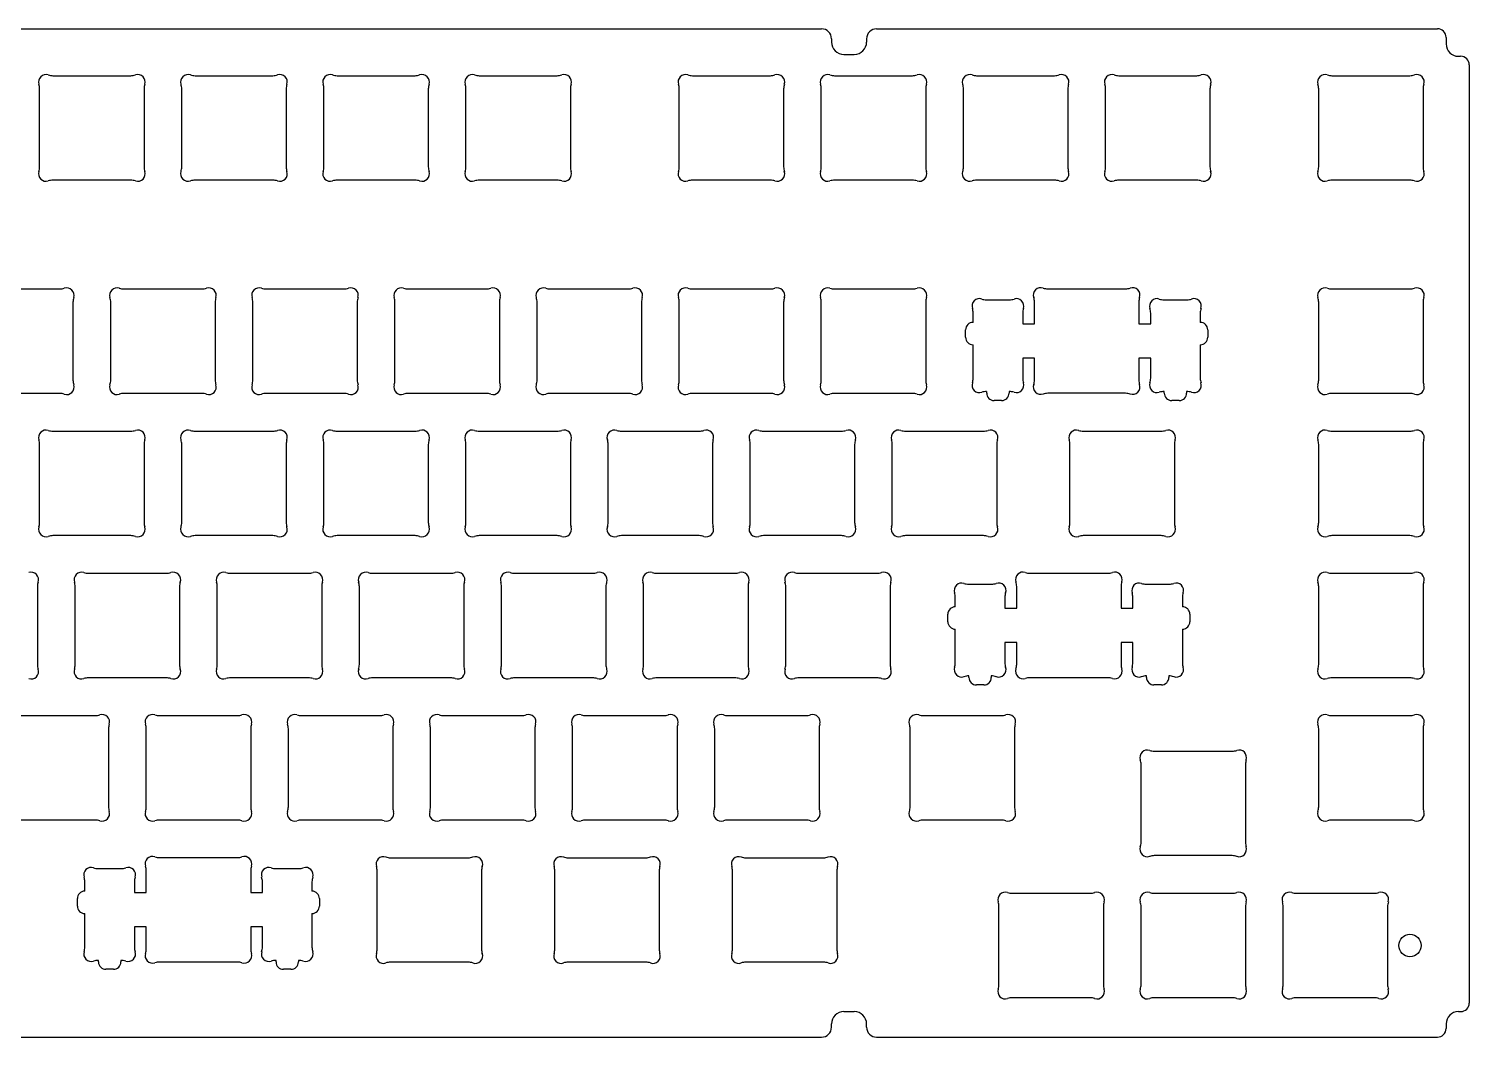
# Model space of a CAD drawing. Extents: x 0 to 322, y 0 to 135.
# Drawn here: x 128.6 to 321.6, y 0 to 135.1 of the extents above; entities that cross this region are included whole.
import ezdxf

# ---------------------------------------------------------------- set-up
doc = ezdxf.new("R2010")
doc.units = 0
doc.header["$MEASUREMENT"] = 0

msp = doc.modelspace()

# ---------------------------------------------------------------- linework, layer by layer
at = {"linetype": 'Continuous'}
for p, q in [((87.3, 135.09), (234.8, 135.09)), ((236.15, 133.74), (236.15, 133.31)), ((240.85, 133.74), (240.85, 133.31)), ((318.53, 133.94), (318.53, 133.06)), ((237.8, 131.66), (239.2, 131.66)), ((320.18, 131.41), (320.48, 131.41)), ((237.8, 3.42), (239.2, 3.42)), ((320.18, 3.42), (320.48, 3.42)), ((236.15, 1.35), (236.15, 1.77)), ((240.85, 1.35), (240.85, 1.77)), ((318.53, 1.77), (318.53, 1.15)), ((87.3, 0), (234.8, 0))]:
    msp.add_line(p, q, dxfattribs=at)
for p, q in [((242.2, 135.09), (317.38, 135.09)), ((321.63, 130.26), (321.63, 4.57)), ((131.78, 128.81), (142.22, 128.81)), ((150.83, 128.81), (161.27, 128.81)), ((169.88, 128.81), (180.32, 128.81)), ((188.93, 128.81), (199.37, 128.81)), ((217.5, 128.81), (227.95, 128.81)), ((236.55, 128.81), (247, 128.81)), ((255.6, 128.81), (266.05, 128.81)), ((274.65, 128.81), (285.1, 128.81)), ((303.23, 128.81), (313.67, 128.81)), ((130, 116.59), (130, 127.03)), ((144, 127.03), (144, 116.59)), ((149.05, 116.59), (149.05, 127.03)), ((163.05, 127.03), (163.05, 116.59)), ((168.1, 116.59), (168.1, 127.03)), ((182.1, 127.03), (182.1, 116.59)), ((187.15, 116.59), (187.15, 127.03)), ((201.15, 127.03), (201.15, 116.59)), ((215.73, 116.59), (215.73, 127.03)), ((229.73, 127.03), (229.73, 116.59)), ((234.78, 116.59), (234.78, 127.03)), ((248.78, 127.03), (248.78, 116.59)), ((253.83, 116.59), (253.83, 127.03)), ((267.83, 127.03), (267.83, 116.59)), ((272.88, 116.59), (272.88, 127.03)), ((286.88, 127.03), (286.88, 116.59)), ((301.45, 116.59), (301.45, 127.03)), ((315.45, 127.03), (315.45, 116.59)), ((142.22, 114.81), (131.78, 114.81)), ((161.27, 114.81), (150.83, 114.81)), ((180.32, 114.81), (169.88, 114.81)), ((199.37, 114.81), (188.93, 114.81)), ((227.95, 114.81), (217.5, 114.81)), ((247, 114.81), (236.55, 114.81)), ((266.05, 114.81), (255.6, 114.81)), ((285.1, 114.81), (274.65, 114.81)), ((313.67, 114.81), (303.23, 114.81)), ((122.25, 100.24), (132.69, 100.24)), ((141.3, 100.24), (151.75, 100.24)), ((160.35, 100.24), (170.8, 100.24)), ((179.4, 100.24), (189.85, 100.24)), ((198.45, 100.24), (208.9, 100.24)), ((217.5, 100.24), (227.95, 100.24)), ((236.55, 100.24), (247, 100.24)), ((256.9, 98.79), (260, 98.79)), ((263.35, 95.56), (263.35, 98.48)), ((265.13, 100.26), (275.57, 100.26)), ((277.35, 98.48), (277.35, 95.56)), ((280.7, 98.79), (283.8, 98.79)), ((303.23, 100.24), (313.67, 100.24)), ((134.47, 98.46), (134.47, 88.02)), ((139.53, 88.02), (139.53, 98.46)), ((153.53, 98.46), (153.53, 88.02)), ((158.58, 88.02), (158.58, 98.46)), ((172.58, 98.46), (172.58, 88.02)), ((177.63, 88.02), (177.63, 98.46)), ((191.63, 98.46), (191.63, 88.02)), ((196.68, 88.02), (196.68, 98.46)), ((210.68, 98.46), (210.68, 88.02)), ((215.73, 88.02), (215.73, 98.46)), ((229.73, 98.46), (229.73, 88.02)), ((234.78, 88.02), (234.78, 98.46)), ((248.78, 98.46), (248.78, 88.02)), ((255.13, 95.76), (255.13, 97.01)), ((261.78, 97.01), (261.78, 95.56)), ((278.93, 95.56), (278.93, 97.01)), ((285.58, 97.01), (285.58, 95.76)), ((301.45, 88.02), (301.45, 98.46)), ((315.45, 98.46), (315.45, 88.02)), ((254.13, 93.76), (254.13, 94.76)), ((261.78, 95.56), (263.35, 95.56)), ((277.35, 95.56), (278.93, 95.56)), ((286.58, 94.76), (286.58, 93.76)), ((255.13, 88.27), (255.13, 92.76)), ((285.58, 92.76), (285.58, 88.27)), ((263.35, 90.96), (261.78, 90.96)), ((261.78, 90.96), (261.78, 88.27)), ((263.35, 88.04), (263.35, 90.96)), ((277.35, 90.96), (277.35, 88.04)), ((278.93, 90.96), (277.35, 90.96)), ((278.93, 88.27), (278.93, 90.96)), ((132.69, 86.24), (122.25, 86.24)), ((151.75, 86.24), (141.3, 86.24)), ((170.8, 86.24), (160.35, 86.24)), ((189.85, 86.24), (179.4, 86.24)), ((208.9, 86.24), (198.45, 86.24)), ((227.95, 86.24), (217.5, 86.24)), ((247, 86.24), (236.55, 86.24)), ((256.95, 86.29), (256.95, 86.49)), ((258.95, 85.29), (257.95, 85.29)), ((259.95, 86.49), (259.95, 86.29)), ((275.57, 86.26), (265.13, 86.26)), ((280.75, 86.29), (280.75, 86.49)), ((282.75, 85.29), (281.75, 85.29)), ((283.75, 86.49), (283.75, 86.29)), ((313.67, 86.24), (303.23, 86.24)), ((131.78, 81.19), (142.22, 81.19)), ((150.83, 81.19), (161.27, 81.19)), ((169.88, 81.19), (180.32, 81.19)), ((188.93, 81.19), (199.37, 81.19)), ((207.98, 81.19), (218.42, 81.19)), ((227.03, 81.19), (237.47, 81.19)), ((246.08, 81.19), (256.52, 81.19)), ((269.89, 81.19), (280.33, 81.19)), ((303.23, 81.19), (313.67, 81.19)), ((130, 68.97), (130, 79.41)), ((144, 79.41), (144, 68.97)), ((149.05, 68.97), (149.05, 79.41)), ((163.05, 79.41), (163.05, 68.97)), ((168.1, 68.97), (168.1, 79.41)), ((182.1, 79.41), (182.1, 68.97)), ((187.15, 68.97), (187.15, 79.41)), ((201.15, 79.41), (201.15, 68.97)), ((206.2, 68.97), (206.2, 79.41)), ((220.2, 79.41), (220.2, 68.97)), ((225.25, 68.97), (225.25, 79.41)), ((239.25, 79.41), (239.25, 68.97)), ((244.3, 68.97), (244.3, 79.41)), ((258.3, 79.41), (258.3, 68.97)), ((268.11, 68.97), (268.11, 79.41)), ((282.11, 79.41), (282.11, 68.97)), ((301.45, 68.97), (301.45, 79.41)), ((315.45, 79.41), (315.45, 68.97)), ((142.22, 67.19), (131.78, 67.19)), ((161.27, 67.19), (150.83, 67.19)), ((180.32, 67.19), (169.88, 67.19)), ((199.37, 67.19), (188.93, 67.19)), ((218.42, 67.19), (207.98, 67.19)), ((237.47, 67.19), (227.03, 67.19)), ((256.52, 67.19), (246.08, 67.19)), ((280.33, 67.19), (269.89, 67.19)), ((313.67, 67.19), (303.23, 67.19)), ((136.54, 62.14), (146.98, 62.14)), ((155.59, 62.14), (166.03, 62.14)), ((174.64, 62.14), (185.08, 62.14)), ((193.69, 62.14), (204.13, 62.14)), ((212.74, 62.14), (223.18, 62.14)), ((231.79, 62.14), (242.23, 62.14)), ((262.75, 62.16), (273.19, 62.16)), ((303.23, 62.14), (313.67, 62.14)), ((129.71, 60.36), (129.71, 49.92)), ((134.76, 49.92), (134.76, 60.36)), ((148.76, 60.36), (148.76, 49.92)), ((153.81, 49.92), (153.81, 60.36)), ((167.81, 60.36), (167.81, 49.92)), ((172.86, 49.92), (172.86, 60.36)), ((186.86, 60.36), (186.86, 49.92)), ((191.91, 49.92), (191.91, 60.36)), ((205.91, 60.36), (205.91, 49.92)), ((210.96, 49.92), (210.96, 60.36)), ((224.96, 60.36), (224.96, 49.92)), ((230.01, 49.92), (230.01, 60.36)), ((244.01, 60.36), (244.01, 49.92)), ((254.52, 60.69), (257.61, 60.69)), ((260.97, 57.46), (260.97, 60.38)), ((274.97, 60.38), (274.97, 57.46)), ((278.32, 60.69), (281.41, 60.69)), ((301.45, 49.92), (301.45, 60.36)), ((315.45, 60.36), (315.45, 49.92)), ((252.74, 57.66), (252.74, 58.91)), ((259.39, 58.91), (259.39, 57.46)), ((276.54, 57.46), (276.54, 58.91)), ((283.19, 58.91), (283.19, 57.66)), ((251.74, 55.66), (251.74, 56.66)), ((259.39, 57.46), (260.97, 57.46)), ((274.97, 57.46), (276.54, 57.46)), ((284.19, 56.66), (284.19, 55.66)), ((252.74, 50.17), (252.74, 54.66)), ((283.19, 54.66), (283.19, 50.17)), ((260.97, 52.86), (259.39, 52.86)), ((259.39, 52.86), (259.39, 50.17)), ((260.97, 49.94), (260.97, 52.86)), ((274.97, 52.86), (274.97, 49.94)), ((276.54, 52.86), (274.97, 52.86)), ((276.54, 50.17), (276.54, 52.86)), ((254.57, 48.19), (254.57, 48.39)), ((257.57, 48.39), (257.57, 48.19)), ((278.37, 48.19), (278.37, 48.39)), ((281.37, 48.39), (281.37, 48.19)), ((146.98, 48.14), (136.54, 48.14)), ((166.03, 48.14), (155.59, 48.14)), ((185.08, 48.14), (174.64, 48.14)), ((204.13, 48.14), (193.69, 48.14)), ((223.18, 48.14), (212.74, 48.14)), ((242.23, 48.14), (231.79, 48.14)), ((256.57, 47.19), (255.57, 47.19)), ((273.19, 48.16), (262.75, 48.16)), ((280.37, 47.19), (279.37, 47.19)), ((313.67, 48.14), (303.23, 48.14)), ((127.02, 43.09), (137.46, 43.09)), ((146.07, 43.09), (156.51, 43.09)), ((165.12, 43.09), (175.56, 43.09)), ((184.17, 43.09), (194.61, 43.09)), ((203.22, 43.09), (213.66, 43.09)), ((222.27, 43.09), (232.71, 43.09)), ((248.46, 43.09), (258.9, 43.09)), ((303.23, 43.09), (313.67, 43.09)), ((139.24, 41.31), (139.24, 30.87)), ((144.29, 30.87), (144.29, 41.31)), ((158.29, 41.31), (158.29, 30.87)), ((163.34, 30.87), (163.34, 41.31)), ((177.34, 41.31), (177.34, 30.87)), ((182.39, 30.87), (182.39, 41.31)), ((196.39, 41.31), (196.39, 30.87)), ((201.44, 30.87), (201.44, 41.31)), ((215.44, 41.31), (215.44, 30.87)), ((220.49, 30.87), (220.49, 41.31)), ((234.49, 41.31), (234.49, 30.87)), ((246.68, 30.87), (246.68, 41.31)), ((260.68, 41.31), (260.68, 30.87)), ((301.45, 30.87), (301.45, 41.31)), ((315.45, 41.31), (315.45, 30.87)), ((279.42, 38.32), (289.86, 38.32)), ((277.64, 26.1), (277.64, 36.55)), ((291.64, 36.55), (291.64, 26.1)), ((137.46, 29.09), (127.02, 29.09)), ((156.51, 29.09), (146.07, 29.09)), ((175.56, 29.09), (165.12, 29.09)), ((194.61, 29.09), (184.17, 29.09)), ((213.66, 29.09), (203.22, 29.09)), ((232.71, 29.09), (222.27, 29.09)), ((258.9, 29.09), (248.46, 29.09)), ((313.67, 29.09), (303.23, 29.09)), ((146.07, 24.06), (156.51, 24.06)), ((177.02, 24.04), (187.46, 24.04)), ((200.83, 24.04), (211.27, 24.04)), ((224.65, 24.04), (235.09, 24.04)), ((289.86, 24.32), (279.42, 24.32)), ((137.84, 22.59), (140.93, 22.59)), ((144.29, 19.36), (144.29, 22.28)), ((158.29, 22.28), (158.29, 19.36)), ((161.64, 22.59), (164.73, 22.59)), ((175.24, 11.82), (175.24, 22.26)), ((189.24, 22.26), (189.24, 11.82)), ((199.05, 11.82), (199.05, 22.26)), ((213.05, 22.26), (213.05, 11.82)), ((222.87, 11.82), (222.87, 22.26)), ((236.87, 22.26), (236.87, 11.82)), ((136.06, 19.56), (136.06, 20.81)), ((142.71, 20.81), (142.71, 19.36)), ((142.71, 19.36), (144.29, 19.36)), ((158.29, 19.36), (159.86, 19.36)), ((159.86, 19.36), (159.86, 20.81)), ((166.51, 20.81), (166.51, 19.56)), ((135.06, 17.56), (135.06, 18.56)), ((167.51, 18.56), (167.51, 17.56)), ((258.59, 7.05), (258.59, 17.5)), ((260.37, 19.28), (270.81, 19.28)), ((272.59, 17.5), (272.59, 7.05)), ((277.64, 7.05), (277.64, 17.5)), ((279.42, 19.28), (289.86, 19.28)), ((291.64, 17.5), (291.64, 7.05)), ((296.69, 7.05), (296.69, 17.5)), ((298.47, 19.28), (308.91, 19.28)), ((310.69, 17.5), (310.69, 7.05)), ((136.06, 12.07), (136.06, 16.56)), ((166.51, 16.56), (166.51, 12.07)), ((144.29, 14.76), (142.71, 14.76)), ((142.71, 14.76), (142.71, 12.07)), ((144.29, 11.84), (144.29, 14.76)), ((158.29, 14.76), (158.29, 11.84)), ((159.86, 14.76), (158.29, 14.76)), ((159.86, 12.07), (159.86, 14.76)), ((137.89, 10.09), (137.89, 10.29)), ((140.89, 10.29), (140.89, 10.09)), ((156.51, 10.06), (146.07, 10.06)), ((161.69, 10.09), (161.69, 10.29)), ((164.69, 10.29), (164.69, 10.09)), ((187.46, 10.04), (177.02, 10.04)), ((211.27, 10.04), (200.83, 10.04)), ((235.09, 10.04), (224.65, 10.04)), ((139.89, 9.09), (138.89, 9.09)), ((163.69, 9.09), (162.69, 9.09)), ((270.81, 5.28), (260.37, 5.28)), ((289.86, 5.28), (279.42, 5.28)), ((308.91, 5.28), (298.47, 5.28)), ((242.2, 0), (317.38, 0))]:
    msp.add_line(p, q)
msp.add_circle((313.69, 12.28), 1.5, dxfattribs=at)
for centre, radius, start, end in [((234.8, 133.74), 1.35, 360, 90), ((237.8, 133.31), 1.65, 180, 270), ((239.2, 133.31), 1.65, 270, 0), ((242.2, 133.74), 1.35, 90, 180), ((317.38, 133.94), 1.15, 0, 90), ((320.18, 133.06), 1.65, 180, 270), ((320.48, 130.26), 1.15, 0, 90), ((320.48, 4.57), 1.15, 270, 0), ((237.8, 1.77), 1.65, 90, 180), ((239.2, 1.77), 1.65, 360, 90), ((320.18, 1.77), 1.65, 90, 180), ((234.8, 1.35), 1.35, 270, 0), ((242.2, 1.35), 1.35, 180, 270), ((317.38, 1.15), 1.15, 270, 360)]:
    msp.add_arc(centre, radius, start, end, dxfattribs=at)
for centre, radius, start, end in [((130.85, 127.96), 1, 72.0237, 197.9763), ((128, 127.03), 2, 0, 17.9763), ((131.78, 130.81), 2, 252.0237, 270), ((142.22, 130.81), 2, 270, 287.9763), ((143.15, 127.96), 1, 342.0237, 107.9763), ((146, 127.03), 2, 162.0237, 180), ((149.9, 127.96), 1, 72.0237, 197.9763), ((147.05, 127.03), 2, 0, 17.9763), ((150.83, 130.81), 2, 252.0237, 270), ((161.27, 130.81), 2, 270, 287.9763), ((162.2, 127.96), 1, 342.0237, 107.9763), ((165.05, 127.03), 2, 162.0237, 180), ((168.95, 127.96), 1, 72.0237, 197.9763), ((166.1, 127.03), 2, 0, 17.9763), ((169.88, 130.81), 2, 252.0237, 270), ((180.32, 130.81), 2, 270, 287.9763), ((181.25, 127.96), 1, 342.0237, 107.9763), ((184.1, 127.03), 2, 162.0237, 180), ((188, 127.96), 1, 72.0237, 197.9763), ((185.15, 127.03), 2, 0, 17.9763), ((188.93, 130.81), 2, 252.0237, 270), ((199.37, 130.81), 2, 270, 287.9763), ((200.3, 127.96), 1, 342.0237, 107.9763), ((203.15, 127.03), 2, 162.0237, 180), ((216.58, 127.96), 1, 72.0237, 197.9763), ((213.73, 127.03), 2, 0, 17.9763), ((217.5, 130.81), 2, 252.0237, 270), ((227.95, 130.81), 2, 270, 287.9763), ((228.87, 127.96), 1, 342.0237, 107.9763), ((231.73, 127.03), 2, 162.0237, 180), ((235.63, 127.96), 1, 72.0237, 197.9763), ((232.78, 127.03), 2, 0, 17.9763), ((236.55, 130.81), 2, 252.0237, 270), ((247, 130.81), 2, 270, 287.9763), ((247.92, 127.96), 1, 342.0237, 107.9763), ((250.78, 127.03), 2, 162.0237, 180), ((254.68, 127.96), 1, 72.0237, 197.9763), ((251.83, 127.03), 2, 0, 17.9763), ((255.6, 130.81), 2, 252.0237, 270), ((266.05, 130.81), 2, 270, 287.9763), ((266.97, 127.96), 1, 342.0237, 107.9763), ((269.83, 127.03), 2, 162.0237, 180), ((273.73, 127.96), 1, 72.0237, 197.9763), ((270.88, 127.03), 2, 0, 17.9763), ((274.65, 130.81), 2, 252.0237, 270), ((285.1, 130.81), 2, 270, 287.9763), ((286.02, 127.96), 1, 342.0237, 107.9763), ((288.88, 127.03), 2, 162.0237, 180), ((302.3, 127.96), 1, 72.0237, 197.9763), ((299.45, 127.03), 2, 0, 17.9763), ((303.23, 130.81), 2, 252.0237, 270), ((313.67, 130.81), 2, 270, 287.9763), ((314.6, 127.96), 1, 342.0237, 107.9763), ((317.45, 127.03), 2, 162.0237, 180), ((130.85, 115.67), 1, 162.0237, 287.9763), ((128, 116.59), 2, 342.0237, 360), ((143.15, 115.67), 1, 252.0237, 17.9763), ((146, 116.59), 2, 180, 197.9763), ((149.9, 115.67), 1, 162.0237, 287.9763), ((147.05, 116.59), 2, 342.0237, 360), ((162.2, 115.67), 1, 252.0237, 17.9763), ((165.05, 116.59), 2, 180, 197.9763), ((168.95, 115.67), 1, 162.0237, 287.9763), ((166.1, 116.59), 2, 342.0237, 360), ((181.25, 115.67), 1, 252.0237, 17.9763), ((184.1, 116.59), 2, 180, 197.9763), ((188, 115.67), 1, 162.0237, 287.9763), ((185.15, 116.59), 2, 342.0237, 360), ((200.3, 115.67), 1, 252.0237, 17.9763), ((203.15, 116.59), 2, 180, 197.9763), ((216.58, 115.67), 1, 162.0237, 287.9763), ((213.73, 116.59), 2, 342.0237, 360), ((228.87, 115.67), 1, 252.0237, 17.9763), ((231.73, 116.59), 2, 180, 197.9763), ((235.63, 115.67), 1, 162.0237, 287.9763), ((232.78, 116.59), 2, 342.0237, 360), ((247.92, 115.67), 1, 252.0237, 17.9763), ((250.78, 116.59), 2, 180, 197.9763), ((254.68, 115.67), 1, 162.0237, 287.9763), ((251.83, 116.59), 2, 342.0237, 360), ((266.97, 115.67), 1, 252.0237, 17.9763), ((269.83, 116.59), 2, 180, 197.9763), ((273.73, 115.67), 1, 162.0237, 287.9763), ((270.88, 116.59), 2, 342.0237, 360), ((286.02, 115.67), 1, 252.0237, 17.9763), ((288.88, 116.59), 2, 180, 197.9763), ((302.3, 115.67), 1, 162.0237, 287.9763), ((299.45, 116.59), 2, 342.0237, 360), ((314.6, 115.67), 1, 252.0237, 17.9763), ((317.45, 116.59), 2, 180, 197.9763), ((131.78, 112.81), 2, 90, 107.9763), ((142.22, 112.81), 2, 72.0237, 90), ((150.83, 112.81), 2, 90, 107.9763), ((161.27, 112.81), 2, 72.0237, 90), ((169.88, 112.81), 2, 90, 107.9763), ((180.32, 112.81), 2, 72.0237, 90), ((188.93, 112.81), 2, 90, 107.9763), ((199.37, 112.81), 2, 72.0237, 90), ((217.5, 112.81), 2, 90, 107.9763), ((227.95, 112.81), 2, 72.0237, 90), ((236.55, 112.81), 2, 90, 107.9763), ((247, 112.81), 2, 72.0237, 90), ((255.6, 112.81), 2, 90, 107.9763), ((266.05, 112.81), 2, 72.0237, 90), ((274.65, 112.81), 2, 90, 107.9763), ((285.1, 112.81), 2, 72.0237, 90), ((303.23, 112.81), 2, 90, 107.9763), ((313.67, 112.81), 2, 72.0237, 90), ((264.2, 99.41), 1, 72.0237, 197.9763), ((276.5, 99.41), 1, 342.0237, 107.9763), ((132.69, 102.24), 2, 270, 287.9763), ((133.62, 99.38), 1, 342.0237, 107.9763), ((136.47, 98.46), 2, 162.0237, 180), ((140.38, 99.38), 1, 72.0237, 197.9763), ((137.53, 98.46), 2, 0, 17.9763), ((141.3, 102.24), 2, 252.0237, 270), ((151.75, 102.24), 2, 270, 287.9763), ((152.67, 99.38), 1, 342.0237, 107.9763), ((155.53, 98.46), 2, 162.0237, 180), ((159.43, 99.38), 1, 72.0237, 197.9763), ((156.58, 98.46), 2, 0, 17.9763), ((160.35, 102.24), 2, 252.0237, 270), ((170.8, 102.24), 2, 270, 287.9763), ((171.72, 99.38), 1, 342.0237, 107.9763), ((174.58, 98.46), 2, 162.0237, 180), ((178.48, 99.38), 1, 72.0237, 197.9763), ((175.63, 98.46), 2, 0, 17.9763), ((179.4, 102.24), 2, 252.0237, 270), ((189.85, 102.24), 2, 270, 287.9763), ((190.77, 99.38), 1, 342.0237, 107.9763), ((193.63, 98.46), 2, 162.0237, 180), ((197.53, 99.38), 1, 72.0237, 197.9763), ((194.68, 98.46), 2, 0, 17.9763), ((198.45, 102.24), 2, 252.0237, 270), ((208.9, 102.24), 2, 270, 287.9763), ((209.82, 99.38), 1, 342.0237, 107.9763), ((212.68, 98.46), 2, 162.0237, 180), ((216.58, 99.38), 1, 72.0237, 197.9763), ((213.73, 98.46), 2, 0, 17.9763), ((217.5, 102.24), 2, 252.0237, 270), ((227.95, 102.24), 2, 270, 287.9763), ((228.87, 99.38), 1, 342.0237, 107.9763), ((231.73, 98.46), 2, 162.0237, 180), ((235.63, 99.38), 1, 72.0237, 197.9763), ((232.78, 98.46), 2, 0, 17.9763), ((236.55, 102.24), 2, 252.0237, 270), ((247, 102.24), 2, 270, 287.9763), ((247.92, 99.38), 1, 342.0237, 107.9763), ((250.78, 98.46), 2, 162.0237, 180), ((255.98, 97.94), 1, 72.0237, 197.9763), ((256.9, 100.79), 2, 252.0237, 270), ((260, 100.79), 2, 270, 287.9763), ((260.92, 97.94), 1, 342.0237, 107.9763), ((261.35, 98.48), 2, 0, 17.9763), ((265.13, 102.26), 2, 252.0237, 270), ((275.57, 102.26), 2, 270, 287.9763), ((279.35, 98.48), 2, 162.0237, 180), ((279.78, 97.94), 1, 72.0237, 197.9763), ((280.7, 100.79), 2, 252.0237, 270), ((283.8, 100.79), 2, 270, 287.9763), ((284.72, 97.94), 1, 342.0237, 107.9763), ((302.3, 99.38), 1, 72.0237, 197.9763), ((299.45, 98.46), 2, 0, 17.9763), ((303.23, 102.24), 2, 252.0237, 270), ((313.67, 102.24), 2, 270, 287.9763), ((314.6, 99.38), 1, 342.0237, 107.9763), ((317.45, 98.46), 2, 162.0237, 180), ((253.13, 97.01), 2, 360, 17.9763), ((263.78, 97.01), 2, 162.0237, 180), ((276.93, 97.01), 2, 0, 17.9763), ((287.58, 97.01), 2, 162.0237, 180), ((255.13, 94.76), 1, 90, 180), ((285.58, 94.76), 1, 0, 90), ((255.13, 93.76), 1, 180, 270), ((285.58, 93.76), 1, 270, 0), ((133.62, 87.09), 1, 252.0237, 17.9763), ((136.47, 88.02), 2, 180, 197.9763), ((140.38, 87.09), 1, 162.0237, 287.9763), ((137.53, 88.02), 2, 342.0237, 360), ((152.67, 87.09), 1, 252.0237, 17.9763), ((155.53, 88.02), 2, 180, 197.9763), ((159.43, 87.09), 1, 162.0237, 287.9763), ((156.58, 88.02), 2, 342.0237, 360), ((171.72, 87.09), 1, 252.0237, 17.9763), ((174.58, 88.02), 2, 180, 197.9763), ((178.48, 87.09), 1, 162.0237, 287.9763), ((175.63, 88.02), 2, 342.0237, 360), ((190.77, 87.09), 1, 252.0237, 17.9763), ((193.63, 88.02), 2, 180, 197.9763), ((197.53, 87.09), 1, 162.0237, 287.9763), ((194.68, 88.02), 2, 342.0237, 360), ((209.82, 87.09), 1, 252.0237, 17.9763), ((212.68, 88.02), 2, 180, 197.9763), ((216.58, 87.09), 1, 162.0237, 287.9763), ((213.73, 88.02), 2, 342.0237, 360), ((228.87, 87.09), 1, 252.0237, 17.9763), ((231.73, 88.02), 2, 180, 197.9763), ((235.63, 87.09), 1, 162.0237, 287.9763), ((232.78, 88.02), 2, 342.0237, 360), ((247.92, 87.09), 1, 252.0237, 17.9763), ((250.78, 88.02), 2, 180, 197.9763), ((255.98, 87.35), 1, 162.0237, 287.9763), ((253.13, 88.27), 2, 342.0237, 0), ((260.92, 87.35), 1, 252.0237, 17.9763), ((263.78, 88.27), 2, 180, 197.9763), ((264.2, 87.12), 1, 162.0237, 287.9763), ((261.35, 88.04), 2, 342.0237, 360), ((276.5, 87.12), 1, 252.0237, 17.9763), ((279.35, 88.04), 2, 180, 197.9763), ((279.78, 87.35), 1, 162.0237, 287.9763), ((276.93, 88.27), 2, 342.0237, 0), ((284.72, 87.35), 1, 252.0237, 17.9763), ((287.58, 88.27), 2, 180, 197.9763), ((302.3, 87.09), 1, 162.0237, 287.9763), ((299.45, 88.02), 2, 342.0237, 360), ((314.6, 87.09), 1, 252.0237, 17.9763), ((317.45, 88.02), 2, 180, 197.9763), ((132.69, 84.24), 2, 72.0237, 90), ((141.3, 84.24), 2, 90, 107.9763), ((151.75, 84.24), 2, 72.0237, 90), ((160.35, 84.24), 2, 90, 107.9763), ((170.8, 84.24), 2, 72.0237, 90), ((179.4, 84.24), 2, 90, 107.9763), ((189.85, 84.24), 2, 72.0237, 90), ((198.45, 84.24), 2, 90, 107.9763), ((208.9, 84.24), 2, 72.0237, 90), ((217.5, 84.24), 2, 90, 107.9763), ((227.95, 84.24), 2, 72.0237, 90), ((236.55, 84.24), 2, 90, 107.9763), ((247, 84.24), 2, 72.0237, 90), ((256.9, 84.49), 2, 88.6942, 107.9763), ((257.95, 86.29), 1, 180, 270), ((258.95, 86.29), 1, 270, 0), ((260, 84.49), 2, 72.0237, 91.3058), ((265.13, 84.26), 2, 90, 107.9763), ((275.57, 84.26), 2, 72.0237, 90), ((280.7, 84.49), 2, 88.6942, 107.9763), ((281.75, 86.29), 1, 180, 270), ((282.75, 86.29), 1, 270, 360), ((283.8, 84.49), 2, 72.0237, 91.3058), ((303.23, 84.24), 2, 90, 107.9763), ((313.67, 84.24), 2, 72.0237, 90), ((130.85, 80.33), 1, 72.0237, 197.9763), ((131.78, 83.19), 2, 252.0237, 270), ((142.22, 83.19), 2, 270, 287.9763), ((143.15, 80.33), 1, 342.0237, 107.9763), ((149.9, 80.33), 1, 72.0237, 197.9763), ((150.83, 83.19), 2, 252.0237, 270), ((161.27, 83.19), 2, 270, 287.9763), ((162.2, 80.33), 1, 342.0237, 107.9763), ((168.95, 80.33), 1, 72.0237, 197.9763), ((169.88, 83.19), 2, 252.0237, 270), ((180.32, 83.19), 2, 270, 287.9763), ((181.25, 80.33), 1, 342.0237, 107.9763), ((188, 80.33), 1, 72.0237, 197.9763), ((188.93, 83.19), 2, 252.0237, 270), ((199.37, 83.19), 2, 270, 287.9763), ((200.3, 80.33), 1, 342.0237, 107.9763), ((207.05, 80.33), 1, 72.0237, 197.9763), ((207.98, 83.19), 2, 252.0237, 270), ((218.42, 83.19), 2, 270, 287.9763), ((219.35, 80.33), 1, 342.0237, 107.9763), ((226.1, 80.33), 1, 72.0237, 197.9763), ((227.03, 83.19), 2, 252.0237, 270), ((237.47, 83.19), 2, 270, 287.9763), ((238.4, 80.33), 1, 342.0237, 107.9763), ((245.15, 80.33), 1, 72.0237, 197.9763), ((246.08, 83.19), 2, 252.0237, 270), ((256.52, 83.19), 2, 270, 287.9763), ((257.45, 80.33), 1, 342.0237, 107.9763), ((268.97, 80.33), 1, 72.0237, 197.9763), ((269.89, 83.19), 2, 252.0237, 270), ((280.33, 83.19), 2, 270, 287.9763), ((281.26, 80.33), 1, 342.0237, 107.9763), ((302.3, 80.33), 1, 72.0237, 197.9763), ((303.23, 83.19), 2, 252.0237, 270), ((313.67, 83.19), 2, 270, 287.9763), ((314.6, 80.33), 1, 342.0237, 107.9763), ((128, 79.41), 2, 0, 17.9763), ((146, 79.41), 2, 162.0237, 180), ((147.05, 79.41), 2, 0, 17.9763), ((165.05, 79.41), 2, 162.0237, 180), ((166.1, 79.41), 2, 0, 17.9763), ((184.1, 79.41), 2, 162.0237, 180), ((185.15, 79.41), 2, 0, 17.9763), ((203.15, 79.41), 2, 162.0237, 180), ((204.2, 79.41), 2, 0, 17.9763), ((222.2, 79.41), 2, 162.0237, 180), ((223.25, 79.41), 2, 0, 17.9763), ((241.25, 79.41), 2, 162.0237, 180), ((242.3, 79.41), 2, 0, 17.9763), ((260.3, 79.41), 2, 162.0237, 180), ((266.11, 79.41), 2, 0, 17.9763), ((284.11, 79.41), 2, 162.0237, 180), ((299.45, 79.41), 2, 0, 17.9763), ((317.45, 79.41), 2, 162.0237, 180), ((130.85, 68.04), 1, 162.0237, 287.9763), ((128, 68.97), 2, 342.0237, 360), ((143.15, 68.04), 1, 252.0237, 17.9763), ((146, 68.97), 2, 180, 197.9763), ((149.9, 68.04), 1, 162.0237, 287.9763), ((147.05, 68.97), 2, 342.0237, 360), ((162.2, 68.04), 1, 252.0237, 17.9763), ((165.05, 68.97), 2, 180, 197.9763), ((168.95, 68.04), 1, 162.0237, 287.9763), ((166.1, 68.97), 2, 342.0237, 360), ((181.25, 68.04), 1, 252.0237, 17.9763), ((184.1, 68.97), 2, 180, 197.9763), ((188, 68.04), 1, 162.0237, 287.9763), ((185.15, 68.97), 2, 342.0237, 360), ((200.3, 68.04), 1, 252.0237, 17.9763), ((203.15, 68.97), 2, 180, 197.9763), ((207.05, 68.04), 1, 162.0237, 287.9763), ((204.2, 68.97), 2, 342.0237, 360), ((219.35, 68.04), 1, 252.0237, 17.9763), ((222.2, 68.97), 2, 180, 197.9763), ((226.1, 68.04), 1, 162.0237, 287.9763), ((223.25, 68.97), 2, 342.0237, 360), ((238.4, 68.04), 1, 252.0237, 17.9763), ((241.25, 68.97), 2, 180, 197.9763), ((245.15, 68.04), 1, 162.0237, 287.9763), ((242.3, 68.97), 2, 342.0237, 360), ((257.45, 68.04), 1, 252.0237, 17.9763), ((260.3, 68.97), 2, 180, 197.9763), ((268.97, 68.04), 1, 162.0237, 287.9763), ((266.11, 68.97), 2, 342.0237, 360), ((281.26, 68.04), 1, 252.0237, 17.9763), ((284.11, 68.97), 2, 180, 197.9763), ((302.3, 68.04), 1, 162.0237, 287.9763), ((299.45, 68.97), 2, 342.0237, 360), ((314.6, 68.04), 1, 252.0237, 17.9763), ((317.45, 68.97), 2, 180, 197.9763), ((131.78, 65.19), 2, 90, 107.9763), ((142.22, 65.19), 2, 72.0237, 90), ((150.83, 65.19), 2, 90, 107.9763), ((161.27, 65.19), 2, 72.0237, 90), ((169.88, 65.19), 2, 90, 107.9763), ((180.32, 65.19), 2, 72.0237, 90), ((188.93, 65.19), 2, 90, 107.9763), ((199.37, 65.19), 2, 72.0237, 90), ((207.98, 65.19), 2, 90, 107.9763), ((218.42, 65.19), 2, 72.0237, 90), ((227.03, 65.19), 2, 90, 107.9763), ((237.47, 65.19), 2, 72.0237, 90), ((246.08, 65.19), 2, 90, 107.9763), ((256.52, 65.19), 2, 72.0237, 90), ((269.89, 65.19), 2, 90, 107.9763), ((280.33, 65.19), 2, 72.0237, 90), ((303.23, 65.19), 2, 90, 107.9763), ((313.67, 65.19), 2, 72.0237, 90), ((128.86, 61.28), 1, 342.0237, 107.9763), ((135.62, 61.28), 1, 72.0237, 197.9763), ((136.54, 64.14), 2, 252.0237, 270), ((146.98, 64.14), 2, 270, 287.9763), ((147.91, 61.28), 1, 342.0237, 107.9763), ((154.67, 61.28), 1, 72.0237, 197.9763), ((155.59, 64.14), 2, 252.0237, 270), ((166.03, 64.14), 2, 270, 287.9763), ((166.96, 61.28), 1, 342.0237, 107.9763), ((173.72, 61.28), 1, 72.0237, 197.9763), ((174.64, 64.14), 2, 252.0237, 270), ((185.08, 64.14), 2, 270, 287.9763), ((186.01, 61.28), 1, 342.0237, 107.9763), ((192.77, 61.28), 1, 72.0237, 197.9763), ((193.69, 64.14), 2, 252.0237, 270), ((204.13, 64.14), 2, 270, 287.9763), ((205.06, 61.28), 1, 342.0237, 107.9763), ((211.82, 61.28), 1, 72.0237, 197.9763), ((212.74, 64.14), 2, 252.0237, 270), ((223.18, 64.14), 2, 270, 287.9763), ((224.11, 61.28), 1, 342.0237, 107.9763), ((230.87, 61.28), 1, 72.0237, 197.9763), ((231.79, 64.14), 2, 252.0237, 270), ((242.23, 64.14), 2, 270, 287.9763), ((243.16, 61.28), 1, 342.0237, 107.9763), ((261.82, 61.31), 1, 72.0237, 197.9763), ((262.75, 64.16), 2, 252.0237, 270), ((273.19, 64.16), 2, 270, 287.9763), ((274.11, 61.31), 1, 342.0237, 107.9763), ((302.3, 61.28), 1, 72.0237, 197.9763), ((303.23, 64.14), 2, 252.0237, 270), ((313.67, 64.14), 2, 270, 287.9763), ((314.6, 61.28), 1, 342.0237, 107.9763), ((131.71, 60.36), 2, 162.0237, 180), ((132.76, 60.36), 2, 0, 17.9763), ((150.76, 60.36), 2, 162.0237, 180), ((151.81, 60.36), 2, 0, 17.9763), ((169.81, 60.36), 2, 162.0237, 180), ((170.86, 60.36), 2, 0, 17.9763), ((188.86, 60.36), 2, 162.0237, 180), ((189.91, 60.36), 2, 0, 17.9763), ((207.91, 60.36), 2, 162.0237, 180), ((208.96, 60.36), 2, 0, 17.9763), ((226.96, 60.36), 2, 162.0237, 180), ((228.01, 60.36), 2, 0, 17.9763), ((246.01, 60.36), 2, 162.0237, 180), ((253.6, 59.84), 1, 72.0237, 197.9763), ((254.52, 62.69), 2, 252.0237, 270), ((257.61, 62.69), 2, 270, 287.9763), ((258.54, 59.84), 1, 342.0237, 107.9763), ((258.97, 60.38), 2, 0, 17.9763), ((276.97, 60.38), 2, 162.0237, 180), ((277.4, 59.84), 1, 72.0237, 197.9763), ((278.32, 62.69), 2, 252.0237, 270), ((281.41, 62.69), 2, 270, 287.9763), ((282.34, 59.84), 1, 342.0237, 107.9763), ((299.45, 60.36), 2, 0, 17.9763), ((317.45, 60.36), 2, 162.0237, 180), ((250.74, 58.91), 2, 360, 17.9763), ((261.39, 58.91), 2, 162.0237, 180), ((274.54, 58.91), 2, 0, 17.9763), ((285.19, 58.91), 2, 162.0237, 180), ((252.74, 56.66), 1, 90, 180), ((283.19, 56.66), 1, 0, 90), ((252.74, 55.66), 1, 180, 270), ((283.19, 55.66), 1, 270, 0), ((128.86, 48.99), 1, 252.0237, 17.9763), ((131.71, 49.92), 2, 180, 197.9763), ((135.62, 48.99), 1, 162.0237, 287.9763), ((132.76, 49.92), 2, 342.0237, 360), ((147.91, 48.99), 1, 252.0237, 17.9763), ((150.76, 49.92), 2, 180, 197.9763), ((154.67, 48.99), 1, 162.0237, 287.9763), ((151.81, 49.92), 2, 342.0237, 360), ((166.96, 48.99), 1, 252.0237, 17.9763), ((169.81, 49.92), 2, 180, 197.9763), ((173.72, 48.99), 1, 162.0237, 287.9763), ((170.86, 49.92), 2, 342.0237, 360), ((186.01, 48.99), 1, 252.0237, 17.9763), ((188.86, 49.92), 2, 180, 197.9763), ((192.77, 48.99), 1, 162.0237, 287.9763), ((189.91, 49.92), 2, 342.0237, 360), ((205.06, 48.99), 1, 252.0237, 17.9763), ((207.91, 49.92), 2, 180, 197.9763), ((211.82, 48.99), 1, 162.0237, 287.9763), ((208.96, 49.92), 2, 342.0237, 360), ((224.11, 48.99), 1, 252.0237, 17.9763), ((226.96, 49.92), 2, 180, 197.9763), ((230.87, 48.99), 1, 162.0237, 287.9763), ((228.01, 49.92), 2, 342.0237, 360), ((243.16, 48.99), 1, 252.0237, 17.9763), ((246.01, 49.92), 2, 180, 197.9763), ((253.6, 49.25), 1, 162.0237, 287.9763), ((250.74, 50.17), 2, 342.0237, 0), ((254.52, 46.39), 2, 88.6942, 107.9763), ((257.61, 46.39), 2, 72.0237, 91.3058), ((258.54, 49.25), 1, 252.0237, 17.9763), ((261.39, 50.17), 2, 180, 197.9763), ((261.82, 49.02), 1, 162.0237, 287.9763), ((258.97, 49.94), 2, 342.0237, 360), ((274.11, 49.02), 1, 252.0237, 17.9763), ((276.97, 49.94), 2, 180, 197.9763), ((277.4, 49.25), 1, 162.0237, 287.9763), ((274.54, 50.17), 2, 342.0237, 0), ((278.32, 46.39), 2, 88.6942, 107.9763), ((281.41, 46.39), 2, 72.0237, 91.3058), ((282.34, 49.25), 1, 252.0237, 17.9763), ((285.19, 50.17), 2, 180, 197.9763), ((302.3, 48.99), 1, 162.0237, 287.9763), ((299.45, 49.92), 2, 342.0237, 360), ((314.6, 48.99), 1, 252.0237, 17.9763), ((317.45, 49.92), 2, 180, 197.9763), ((136.54, 46.14), 2, 90, 107.9763), ((146.98, 46.14), 2, 72.0237, 90), ((155.59, 46.14), 2, 90, 107.9763), ((166.03, 46.14), 2, 72.0237, 90), ((174.64, 46.14), 2, 90, 107.9763), ((185.08, 46.14), 2, 72.0237, 90), ((193.69, 46.14), 2, 90, 107.9763), ((204.13, 46.14), 2, 72.0237, 90), ((212.74, 46.14), 2, 90, 107.9763), ((223.18, 46.14), 2, 72.0237, 90), ((231.79, 46.14), 2, 90, 107.9763), ((242.23, 46.14), 2, 72.0237, 90), ((255.57, 48.19), 1, 180, 270), ((256.57, 48.19), 1, 270, 0), ((262.75, 46.16), 2, 90, 107.9763), ((273.19, 46.16), 2, 72.0237, 90), ((279.37, 48.19), 1, 180, 270), ((280.37, 48.19), 1, 270, 360), ((303.23, 46.14), 2, 90, 107.9763), ((313.67, 46.14), 2, 72.0237, 90), ((137.46, 45.09), 2, 270, 287.9763), ((138.38, 42.23), 1, 342.0237, 107.9763), ((145.14, 42.23), 1, 72.0237, 197.9763), ((146.07, 45.09), 2, 252.0237, 270), ((156.51, 45.09), 2, 270, 287.9763), ((157.43, 42.23), 1, 342.0237, 107.9763), ((164.19, 42.23), 1, 72.0237, 197.9763), ((165.12, 45.09), 2, 252.0237, 270), ((175.56, 45.09), 2, 270, 287.9763), ((176.48, 42.23), 1, 342.0237, 107.9763), ((183.24, 42.23), 1, 72.0237, 197.9763), ((184.17, 45.09), 2, 252.0237, 270), ((194.61, 45.09), 2, 270, 287.9763), ((195.53, 42.23), 1, 342.0237, 107.9763), ((202.29, 42.23), 1, 72.0237, 197.9763), ((203.22, 45.09), 2, 252.0237, 270), ((213.66, 45.09), 2, 270, 287.9763), ((214.58, 42.23), 1, 342.0237, 107.9763), ((221.34, 42.23), 1, 72.0237, 197.9763), ((222.27, 45.09), 2, 252.0237, 270), ((232.71, 45.09), 2, 270, 287.9763), ((233.63, 42.23), 1, 342.0237, 107.9763), ((247.53, 42.23), 1, 72.0237, 197.9763), ((248.46, 45.09), 2, 252.0237, 270), ((258.9, 45.09), 2, 270, 287.9763), ((259.83, 42.23), 1, 342.0237, 107.9763), ((302.3, 42.23), 1, 72.0237, 197.9763), ((303.23, 45.09), 2, 252.0237, 270), ((313.67, 45.09), 2, 270, 287.9763), ((314.6, 42.23), 1, 342.0237, 107.9763), ((141.24, 41.31), 2, 162.0237, 180), ((142.29, 41.31), 2, 0, 17.9763), ((160.29, 41.31), 2, 162.0237, 180), ((161.34, 41.31), 2, 0, 17.9763), ((179.34, 41.31), 2, 162.0237, 180), ((180.39, 41.31), 2, 0, 17.9763), ((198.39, 41.31), 2, 162.0237, 180), ((199.44, 41.31), 2, 0, 17.9763), ((217.44, 41.31), 2, 162.0237, 180), ((218.49, 41.31), 2, 0, 17.9763), ((236.49, 41.31), 2, 162.0237, 180), ((244.68, 41.31), 2, 0, 17.9763), ((262.68, 41.31), 2, 162.0237, 180), ((299.45, 41.31), 2, 0, 17.9763), ((317.45, 41.31), 2, 162.0237, 180), ((278.49, 37.47), 1, 72.0237, 197.9763), ((275.64, 36.55), 2, 0, 17.9763), ((279.42, 40.32), 2, 252.0237, 270), ((289.86, 40.32), 2, 270, 287.9763), ((290.78, 37.47), 1, 342.0237, 107.9763), ((293.64, 36.55), 2, 162.0237, 180), ((137.46, 27.09), 2, 72.0237, 90), ((138.38, 29.94), 1, 252.0237, 17.9763), ((141.24, 30.87), 2, 180, 197.9763), ((145.14, 29.94), 1, 162.0237, 287.9763), ((142.29, 30.87), 2, 342.0237, 360), ((146.07, 27.09), 2, 90, 107.9763), ((156.51, 27.09), 2, 72.0237, 90), ((157.43, 29.94), 1, 252.0237, 17.9763), ((160.29, 30.87), 2, 180, 197.9763), ((164.19, 29.94), 1, 162.0237, 287.9763), ((161.34, 30.87), 2, 342.0237, 360), ((165.12, 27.09), 2, 90, 107.9763), ((175.56, 27.09), 2, 72.0237, 90), ((176.48, 29.94), 1, 252.0237, 17.9763), ((179.34, 30.87), 2, 180, 197.9763), ((183.24, 29.94), 1, 162.0237, 287.9763), ((180.39, 30.87), 2, 342.0237, 360), ((184.17, 27.09), 2, 90, 107.9763), ((194.61, 27.09), 2, 72.0237, 90), ((195.53, 29.94), 1, 252.0237, 17.9763), ((198.39, 30.87), 2, 180, 197.9763), ((202.29, 29.94), 1, 162.0237, 287.9763), ((199.44, 30.87), 2, 342.0237, 360), ((203.22, 27.09), 2, 90, 107.9763), ((213.66, 27.09), 2, 72.0237, 90), ((214.58, 29.94), 1, 252.0237, 17.9763), ((217.44, 30.87), 2, 180, 197.9763), ((221.34, 29.94), 1, 162.0237, 287.9763), ((218.49, 30.87), 2, 342.0237, 360), ((222.27, 27.09), 2, 90, 107.9763), ((232.71, 27.09), 2, 72.0237, 90), ((233.63, 29.94), 1, 252.0237, 17.9763), ((236.49, 30.87), 2, 180, 197.9763), ((247.53, 29.94), 1, 162.0237, 287.9763), ((244.68, 30.87), 2, 342.0237, 360), ((248.46, 27.09), 2, 90, 107.9763), ((258.9, 27.09), 2, 72.0237, 90), ((259.83, 29.94), 1, 252.0237, 17.9763), ((262.68, 30.87), 2, 180, 197.9763), ((302.3, 29.94), 1, 162.0237, 287.9763), ((299.45, 30.87), 2, 342.0237, 360), ((303.23, 27.09), 2, 90, 107.9763), ((313.67, 27.09), 2, 72.0237, 90), ((314.6, 29.94), 1, 252.0237, 17.9763), ((317.45, 30.87), 2, 180, 197.9763), ((278.49, 25.18), 1, 162.0237, 287.9763), ((275.64, 26.1), 2, 342.0237, 360), ((290.78, 25.18), 1, 252.0237, 17.9763), ((293.64, 26.1), 2, 180, 197.9763), ((145.14, 23.21), 1, 72.0237, 197.9763), ((146.07, 26.06), 2, 252.0237, 270), ((156.51, 26.06), 2, 270, 287.9763), ((157.43, 23.21), 1, 342.0237, 107.9763), ((176.1, 23.18), 1, 72.0237, 197.9763), ((177.02, 26.04), 2, 252.0237, 270), ((187.46, 26.04), 2, 270, 287.9763), ((188.39, 23.18), 1, 342.0237, 107.9763), ((199.91, 23.18), 1, 72.0237, 197.9763), ((200.83, 26.04), 2, 252.0237, 270), ((211.27, 26.04), 2, 270, 287.9763), ((212.2, 23.18), 1, 342.0237, 107.9763), ((223.72, 23.18), 1, 72.0237, 197.9763), ((224.65, 26.04), 2, 252.0237, 270), ((235.09, 26.04), 2, 270, 287.9763), ((236.01, 23.18), 1, 342.0237, 107.9763), ((279.42, 22.32), 2, 90, 107.9763), ((289.86, 22.32), 2, 72.0237, 90), ((136.92, 21.74), 1, 72.0237, 197.9763), ((134.06, 20.81), 2, 360, 17.9763), ((137.84, 24.59), 2, 252.0237, 270), ((140.93, 24.59), 2, 270, 287.9763), ((141.86, 21.74), 1, 342.0237, 107.9763), ((144.71, 20.81), 2, 162.0237, 180), ((142.29, 22.28), 2, 0, 17.9763), ((160.29, 22.28), 2, 162.0237, 180), ((160.72, 21.74), 1, 72.0237, 197.9763), ((157.86, 20.81), 2, 0, 17.9763), ((161.64, 24.59), 2, 252.0237, 270), ((164.73, 24.59), 2, 270, 287.9763), ((165.66, 21.74), 1, 342.0237, 107.9763), ((168.51, 20.81), 2, 162.0237, 180), ((173.24, 22.26), 2, 0, 17.9763), ((191.24, 22.26), 2, 162.0237, 180), ((197.05, 22.26), 2, 0, 17.9763), ((215.05, 22.26), 2, 162.0237, 180), ((220.87, 22.26), 2, 0, 17.9763), ((238.87, 22.26), 2, 162.0237, 180), ((136.06, 18.56), 1, 90, 180), ((166.51, 18.56), 1, 0, 90), ((259.44, 18.42), 1, 72.0237, 197.9763), ((260.37, 21.28), 2, 252.0237, 270), ((270.81, 21.28), 2, 270, 287.9763), ((271.73, 18.42), 1, 342.0237, 107.9763), ((278.49, 18.42), 1, 72.0237, 197.9763), ((279.42, 21.28), 2, 252.0237, 270), ((289.86, 21.28), 2, 270, 287.9763), ((290.78, 18.42), 1, 342.0237, 107.9763), ((297.54, 18.42), 1, 72.0237, 197.9763), ((298.47, 21.28), 2, 252.0237, 270), ((308.91, 21.28), 2, 270, 287.9763), ((309.83, 18.42), 1, 342.0237, 107.9763), ((136.06, 17.56), 1, 180, 270), ((166.51, 17.56), 1, 270, 0), ((256.59, 17.5), 2, 0, 17.9763), ((274.59, 17.5), 2, 162.0237, 180), ((275.64, 17.5), 2, 0, 17.9763), ((293.64, 17.5), 2, 162.0237, 180), ((294.69, 17.5), 2, 0, 17.9763), ((312.69, 17.5), 2, 162.0237, 180), ((134.06, 12.07), 2, 342.0237, 0), ((144.71, 12.07), 2, 180, 197.9763), ((142.29, 11.84), 2, 342.0237, 360), ((160.29, 11.84), 2, 180, 197.9763), ((157.86, 12.07), 2, 342.0237, 0), ((168.51, 12.07), 2, 180, 197.9763), ((173.24, 11.82), 2, 342.0237, 360), ((191.24, 11.82), 2, 180, 197.9763), ((197.05, 11.82), 2, 342.0237, 360), ((215.05, 11.82), 2, 180, 197.9763), ((220.87, 11.82), 2, 342.0237, 360), ((238.87, 11.82), 2, 180, 197.9763), ((136.92, 11.15), 1, 162.0237, 287.9763), ((137.84, 8.29), 2, 88.6942, 107.9763), ((138.89, 10.09), 1, 180, 270), ((139.89, 10.09), 1, 270, 0), ((140.93, 8.29), 2, 72.0237, 91.3058), ((141.86, 11.15), 1, 252.0237, 17.9763), ((145.14, 10.92), 1, 162.0237, 287.9763), ((146.07, 8.06), 2, 90, 107.9763), ((156.51, 8.06), 2, 72.0237, 90), ((157.43, 10.92), 1, 252.0237, 17.9763), ((160.72, 11.15), 1, 162.0237, 287.9763), ((161.64, 8.29), 2, 88.6942, 107.9763), ((162.69, 10.09), 1, 180, 270), ((163.69, 10.09), 1, 270, 360), ((164.73, 8.29), 2, 72.0237, 91.3058), ((165.66, 11.15), 1, 252.0237, 17.9763), ((176.1, 10.89), 1, 162.0237, 287.9763), ((177.02, 8.04), 2, 90, 107.9763), ((187.46, 8.04), 2, 72.0237, 90), ((188.39, 10.89), 1, 252.0237, 17.9763), ((199.91, 10.89), 1, 162.0237, 287.9763), ((200.83, 8.04), 2, 90, 107.9763), ((211.27, 8.04), 2, 72.0237, 90), ((212.2, 10.89), 1, 252.0237, 17.9763), ((223.72, 10.89), 1, 162.0237, 287.9763), ((224.65, 8.04), 2, 90, 107.9763), ((235.09, 8.04), 2, 72.0237, 90), ((236.01, 10.89), 1, 252.0237, 17.9763), ((259.44, 6.13), 1, 162.0237, 287.9763), ((256.59, 7.05), 2, 342.0237, 360), ((271.73, 6.13), 1, 252.0237, 17.9763), ((274.59, 7.05), 2, 180, 197.9763), ((278.49, 6.13), 1, 162.0237, 287.9763), ((275.64, 7.05), 2, 342.0237, 360), ((290.78, 6.13), 1, 252.0237, 17.9763), ((293.64, 7.05), 2, 180, 197.9763), ((297.54, 6.13), 1, 162.0237, 287.9763), ((294.69, 7.05), 2, 342.0237, 360), ((309.83, 6.13), 1, 252.0237, 17.9763), ((312.69, 7.05), 2, 180, 197.9763), ((260.37, 3.28), 2, 90, 107.9763), ((270.81, 3.28), 2, 72.0237, 90), ((279.42, 3.28), 2, 90, 107.9763), ((289.86, 3.28), 2, 72.0237, 90), ((298.47, 3.28), 2, 90, 107.9763), ((308.91, 3.28), 2, 72.0237, 90)]:
    msp.add_arc(centre, radius, start, end)

doc.saveas('drawing.dxf')
